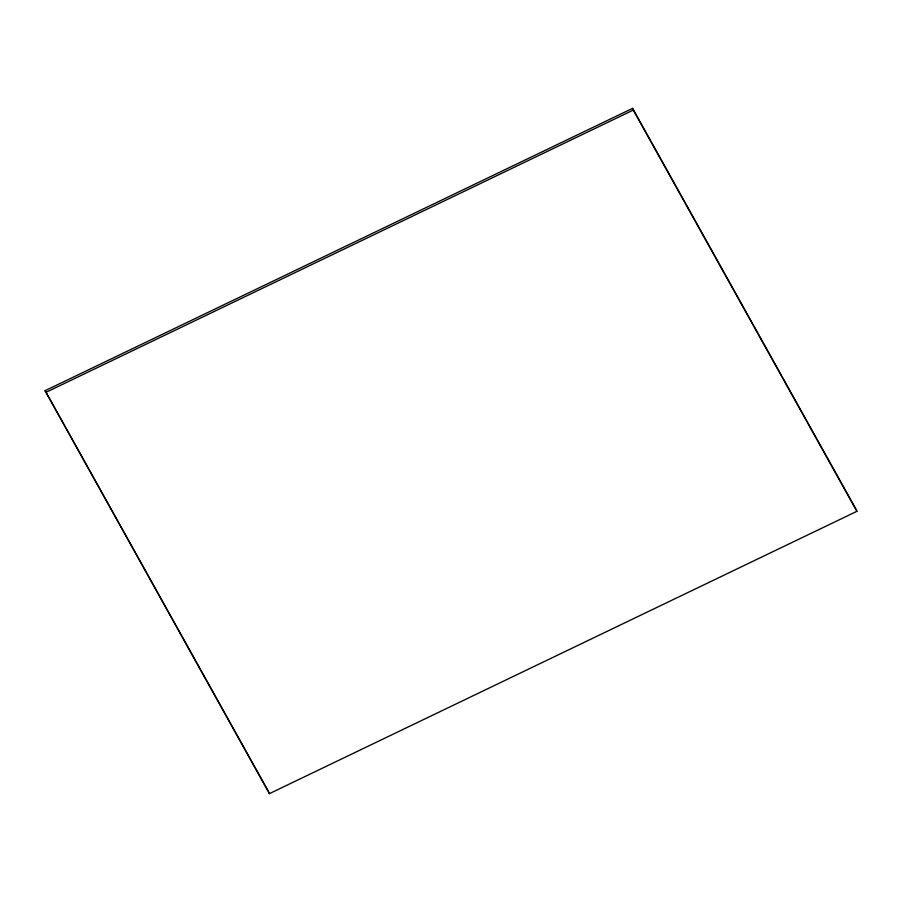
<?xml version="1.0" encoding="UTF-8"?>
<svg xmlns="http://www.w3.org/2000/svg" width="902" height="902" viewBox="0 0 902 902"><rect width="100%" height="100%" fill="white"/><g stroke="black" fill="none" stroke-linecap="round" stroke-linejoin="round"><path stroke-width="1.35" d="M45.1 390.69L632.584 108.353L856.19 509.585L856.9 511.31L269.416 793.647L45.1 390.69L268.029 790.693M45.81 392.415L633.294 110.078L856.9 511.31M632.584 108.353L633.294 110.078M268.706 791.922L269.416 793.647"/></g></svg>
